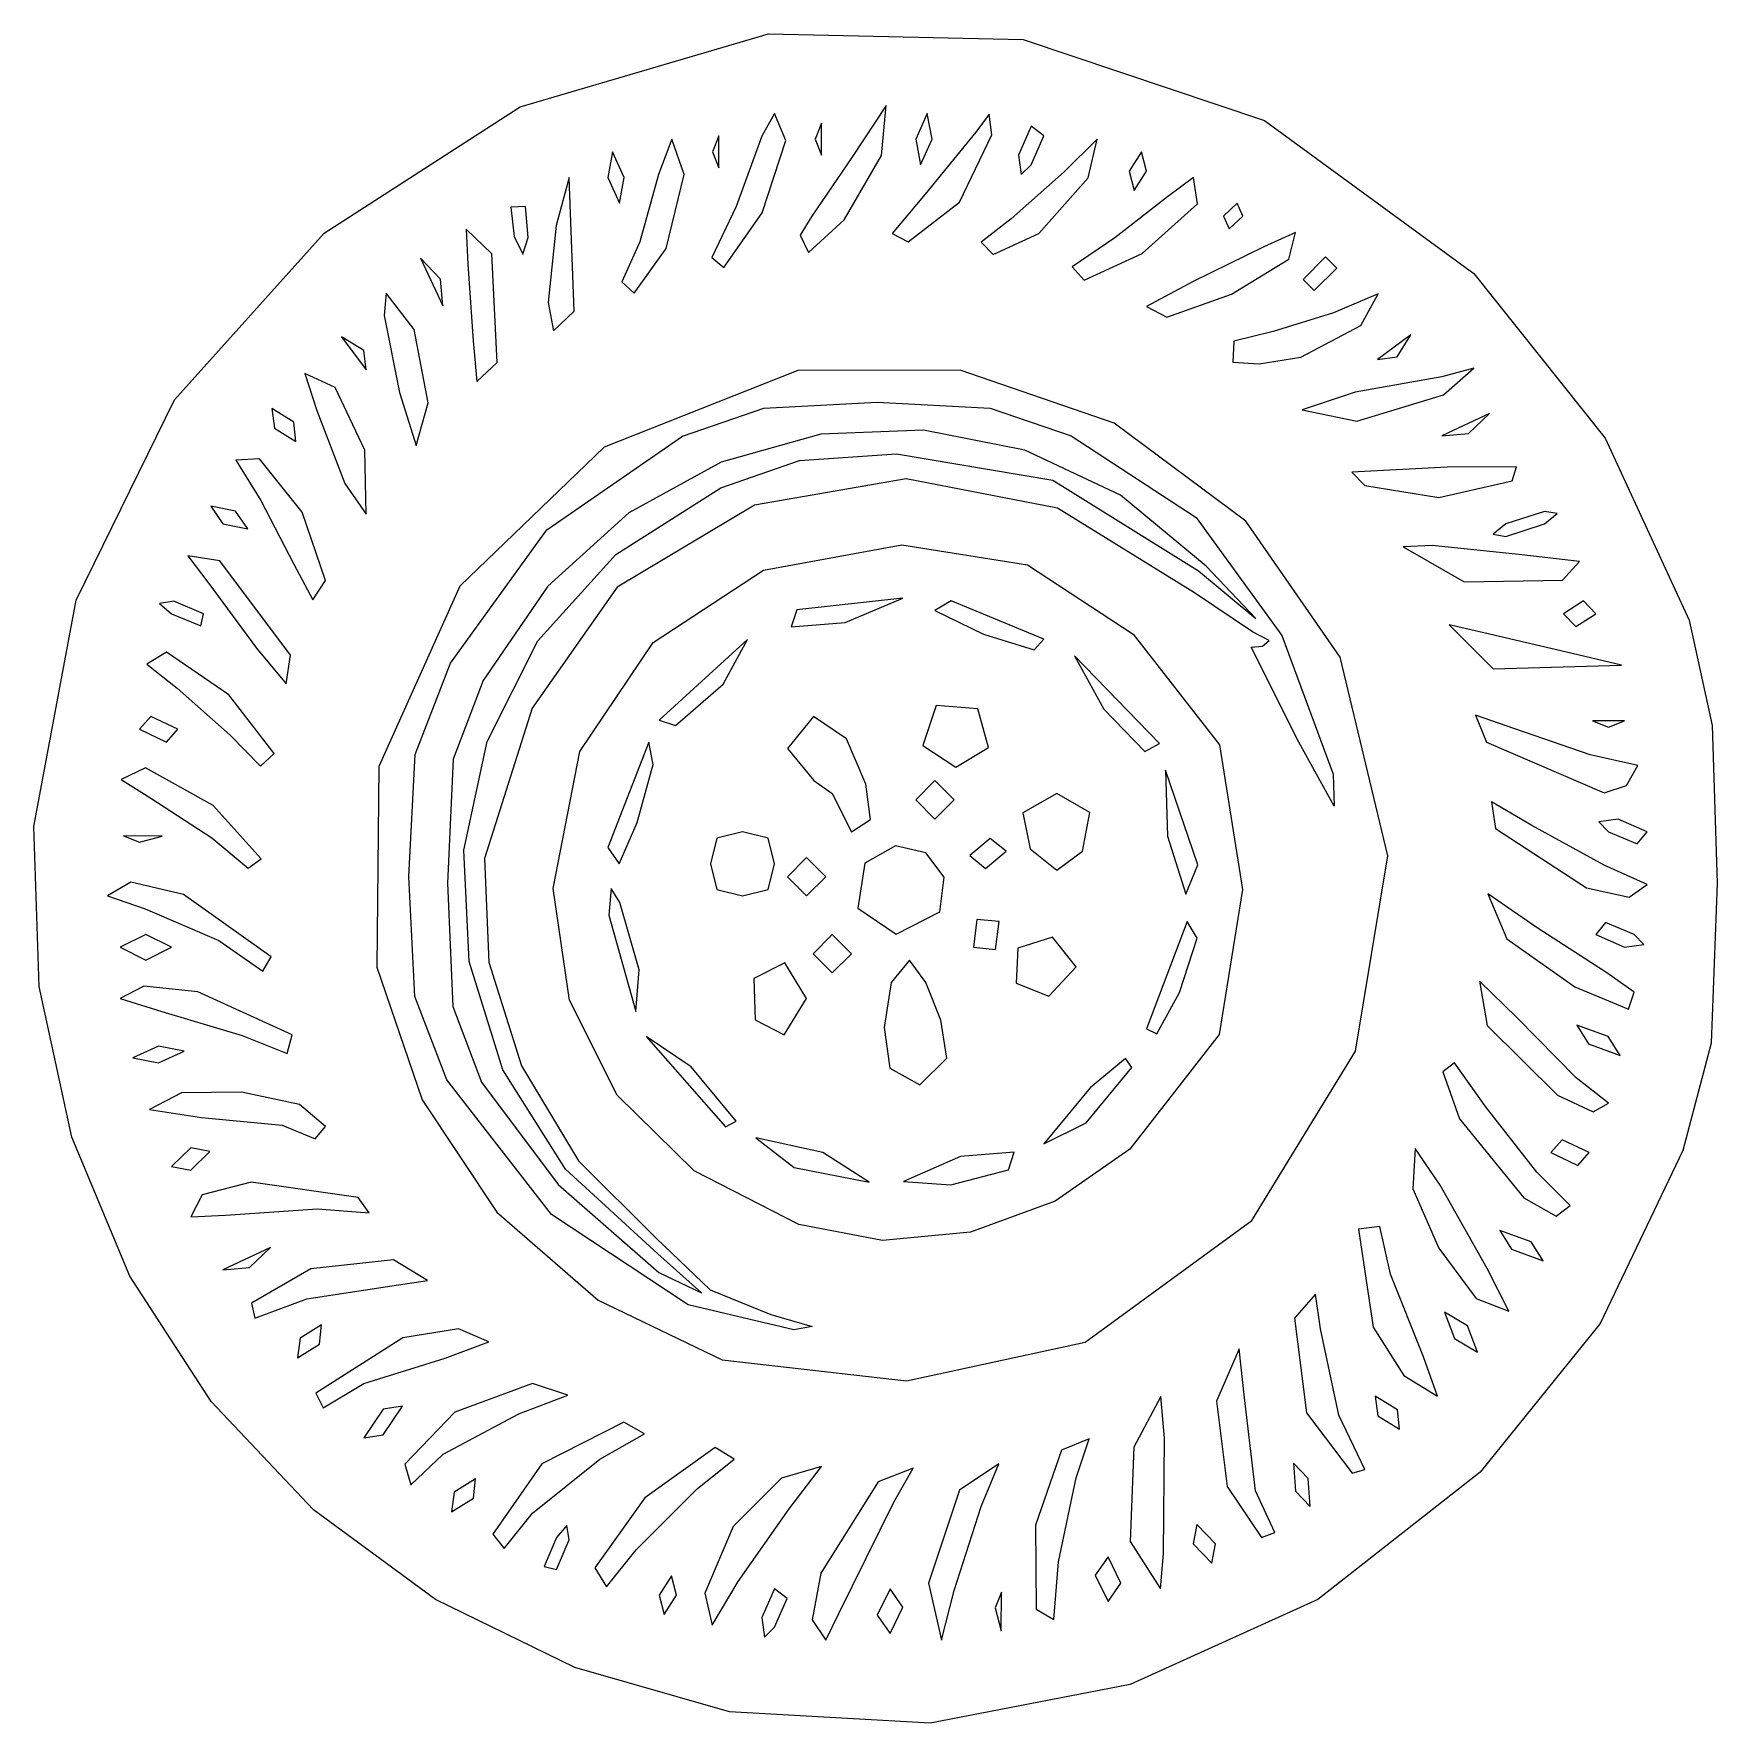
# Model space of a CAD drawing. Extents: x 1.4 to 78.7, y 1.5 to 53.2.
# Drawn here: x 43.06 to 54.16, y 42.02 to 53.17 of the extents above; entities that cross this region are included whole.
import ezdxf

# ---------------------------------------------------------------- set-up
doc = ezdxf.new("R2010")
doc.units = 0

msp = doc.modelspace()

# ---------------------------------------------------------------- linework, layer by layer
at = {"layer": 'Image'}
for p, q in [((46.264187, 52.690181), (47.904643, 53.173274)), ((47.904643, 53.173274), (49.583344, 53.136484)), ((49.583344, 53.136484), (51.175917, 52.601547)), ((44.971426, 51.858525), (46.264187, 52.690181)), ((47.943662, 52.647799), (47.858995, 52.498379)), ((48.018865, 52.468508), (47.943662, 52.647799)), ((48.681076, 52.700605), (48.453802, 52.355885)), ((48.650394, 52.370906), (48.681076, 52.700605)), ((48.951734, 52.647799), (48.874994, 52.478466)), ((48.984193, 52.478466), (48.951734, 52.647799)), ((49.360072, 52.642817), (49.272181, 52.524078)), ((49.378014, 52.506129), (49.360072, 52.642817)), ((48.253735, 52.584299), (48.211031, 52.478466)), ((48.253735, 52.372633), (48.253735, 52.584299)), ((48.253735, 52.584299), (48.253735, 52.584299)), ((49.272181, 52.524078), (48.938494, 52.115399)), ((49.636993, 52.563133), (49.553623, 52.372633)), ((49.720363, 52.499633), (49.636993, 52.563133)), ((51.175917, 52.601547), (52.557989, 51.5902)), ((47.266329, 52.478466), (47.178663, 52.245633)), ((47.346727, 52.244221), (47.266329, 52.478466)), ((47.576402, 52.499633), (47.533699, 52.3938)), ((47.576402, 52.287966), (47.576402, 52.499633)), ((47.576402, 52.499633), (47.576402, 52.499633)), ((47.858995, 52.498379), (47.689662, 52.033019)), ((47.861276, 51.991633), (48.018865, 52.468508)), ((48.211031, 52.478466), (48.253735, 52.372633)), ((48.874994, 52.478466), (48.907453, 52.309133)), ((48.907453, 52.309133), (48.984193, 52.478466)), ((48.984193, 52.478466), (48.984193, 52.478466)), ((49.1638, 52.061629), (49.378014, 52.506129)), ((49.636993, 52.309133), (49.720363, 52.499633)), ((49.720363, 52.499633), (49.720363, 52.499633)), ((50.072238, 52.478466), (49.853919, 52.262944)), ((50.013027, 52.222164), (50.072238, 52.478466)), ((46.875456, 52.3938), (46.842997, 52.224466)), ((46.952195, 52.224466), (46.875456, 52.3938)), ((47.533699, 52.3938), (47.576402, 52.287966)), ((48.453802, 52.355885), (48.190108, 51.970466)), ((48.40293, 51.945229), (48.650394, 52.370906)), ((49.553623, 52.372633), (49.570821, 52.244604)), ((49.570821, 52.244604), (49.636993, 52.309133)), ((50.365718, 52.3938), (50.283708, 52.2668)), ((50.398992, 52.2668), (50.365718, 52.3938)), ((46.588997, 52.224466), (46.503174, 51.906967)), ((46.622271, 51.342392), (46.588997, 52.224466)), ((46.842997, 52.224466), (46.919736, 52.055133)), ((46.919736, 52.055133), (46.952195, 52.224466)), ((46.952195, 52.224466), (46.952195, 52.224466)), ((47.178663, 52.245633), (47.054663, 51.801133)), ((47.228317, 51.756081), (47.346727, 52.244221)), ((49.853919, 52.262944), (49.505517, 51.953021)), ((49.686632, 51.85604), (50.013027, 52.222164)), ((50.283708, 52.2668), (50.316982, 52.1398)), ((50.316982, 52.1398), (50.398992, 52.2668)), ((50.398992, 52.2668), (50.398992, 52.2668)), ((50.707364, 52.224466), (50.53766, 52.097341)), ((50.735083, 52.051192), (50.707364, 52.224466)), ((48.938494, 52.115399), (48.719862, 51.854355)), ((50.53766, 52.097341), (50.189935, 51.82766)), ((46.300149, 52.033538), (46.204292, 52.029118)), ((46.204292, 52.029118), (46.224669, 51.834418)), ((46.30016, 52.033539), (46.300149, 52.033538)), ((46.318813, 51.828928), (46.30016, 52.033539)), ((47.689662, 52.033019), (47.530843, 51.696331)), ((47.609136, 51.6318), (47.861276, 51.991633)), ((47.861276, 51.991633), (47.861276, 51.991633)), ((48.190108, 51.970466), (48.112995, 51.843467)), ((48.825133, 51.801133), (49.1638, 52.061629)), ((49.1638, 52.061629), (49.1638, 52.061629)), ((50.368904, 51.724034), (50.735083, 52.051192)), ((50.996656, 52.055133), (50.906992, 51.970466)), ((50.906992, 51.970466), (50.944327, 51.8858)), ((50.944327, 51.8858), (51.033991, 51.970466)), ((51.033991, 51.970466), (50.996656, 52.055133)), ((51.033991, 51.970466), (51.033991, 51.970466)), ((43.984361, 50.758105), (44.971426, 51.858525)), ((46.078018, 51.722033), (45.909832, 51.883023)), ((45.909832, 51.883023), (45.919377, 51.653848)), ((46.503174, 51.906967), (46.450967, 51.398967)), ((48.166727, 51.729584), (48.40293, 51.945229)), ((48.40293, 51.945229), (48.40293, 51.945229)), ((48.719862, 51.854355), (48.825133, 51.801133)), ((49.505517, 51.953021), (49.306708, 51.798948)), ((49.385973, 51.716467), (49.686632, 51.85604)), ((49.686632, 51.85604), (49.686632, 51.85604)), ((51.381656, 51.862692), (51.171524, 51.768332)), ((51.337856, 51.684783), (51.381656, 51.862692)), ((46.224669, 51.834418), (46.283107, 51.719202)), ((46.283107, 51.719202), (46.318813, 51.828928)), ((47.054663, 51.801133), (46.936676, 51.535801)), ((47.01665, 51.462467), (47.228317, 51.756081)), ((47.228317, 51.756081), (47.228317, 51.756081)), ((48.112995, 51.843467), (48.166727, 51.729584)), ((49.306708, 51.798948), (49.385973, 51.716467)), ((50.189935, 51.82766), (49.907087, 51.635151)), ((51.171524, 51.768332), (50.70534, 51.539094)), ((45.73845, 51.554385), (45.606479, 51.693503)), ((45.606479, 51.693503), (45.75437, 51.377801)), ((45.919377, 51.653848), (45.955778, 51.145849)), ((46.114272, 51.003726), (46.078018, 51.722033)), ((47.530843, 51.696331), (47.609136, 51.6318)), ((49.907087, 51.635151), (49.986833, 51.547134)), ((49.986833, 51.547134), (50.368904, 51.724034)), ((50.368904, 51.724034), (50.368904, 51.724034)), ((50.960046, 51.455511), (51.337856, 51.684783)), ((51.579032, 51.700592), (51.430866, 51.552425)), ((51.504949, 51.478342), (51.653116, 51.626509)), ((51.653116, 51.626509), (51.579032, 51.700592)), ((51.653116, 51.626509), (51.653116, 51.626509)), ((45.75437, 51.377801), (45.738442, 51.554385)), ((45.738442, 51.554385), (45.73845, 51.554385)), ((46.936676, 51.535801), (47.01665, 51.462467)), ((50.70534, 51.539094), (50.398992, 51.373821)), ((51.430866, 51.552425), (51.504949, 51.478342)), ((52.557989, 51.5902), (53.424868, 50.504914)), ((45.381017, 51.462467), (45.366676, 51.314301)), ((45.565847, 51.22229), (45.381017, 51.462467)), ((50.533286, 51.303147), (50.960046, 51.455511)), ((50.960046, 51.455511), (50.960046, 51.455511)), ((51.927616, 51.458016), (51.631642, 51.332775)), ((51.812437, 51.248125), (51.927616, 51.458016)), ((45.366676, 51.314301), (45.468927, 50.806301)), ((46.450967, 51.398967), (46.485161, 51.212281)), ((46.485161, 51.212281), (46.622271, 51.342392)), ((46.622271, 51.342392), (46.622271, 51.342392)), ((50.398992, 51.373821), (50.533286, 51.303147)), ((51.631642, 51.332775), (51.234471, 51.208467)), ((45.657665, 50.738818), (45.565847, 51.22229)), ((51.234471, 51.208467), (50.974042, 51.145658)), ((51.417195, 51.039134), (51.812437, 51.248125)), ((52.142335, 51.186677), (51.92299, 51.023771)), ((52.052035, 51.040834), (52.142335, 51.186679)), ((52.142335, 51.186679), (52.142335, 51.186677)), ((45.232633, 51.083514), (45.08679, 51.173813)), ((45.08679, 51.173813), (45.249696, 50.954468)), ((45.249696, 50.954468), (45.232631, 51.083514)), ((45.232631, 51.083514), (45.232633, 51.083514)), ((45.955778, 51.145849), (45.980115, 50.877838)), ((50.974042, 51.145658), (50.96837, 51.005977)), ((45.980115, 50.877838), (46.114272, 51.003726)), ((46.114272, 51.003726), (46.114272, 51.003726)), ((50.96837, 51.005977), (51.142328, 50.994169)), ((51.142328, 50.994169), (51.417195, 51.039135)), ((51.417195, 51.039135), (51.417195, 51.039134)), ((51.92299, 51.023771), (52.052035, 51.040834)), ((52.557989, 50.967333), (52.346323, 50.908274)), ((52.35811, 50.791567), (52.557989, 50.967333)), ((45.044481, 50.838175), (44.844522, 50.931546)), ((44.844522, 50.931546), (44.922923, 50.686648)), ((48.09771, 50.951695), (46.819974, 50.445092)), ((49.167576, 50.952918), (48.09771, 50.951695)), ((50.184469, 50.604254), (49.167576, 50.952918)), ((52.346323, 50.908274), (51.774824, 50.80865)), ((43.335092, 49.436432), (43.984361, 50.758105)), ((45.239888, 50.425836), (45.044481, 50.838175)), ((45.468927, 50.806301), (45.579662, 50.455372)), ((45.579662, 50.455372), (45.657667, 50.738818)), ((45.657667, 50.738818), (45.657665, 50.738818)), ((47.873795, 50.703062), (48.620994, 50.742801)), ((48.620994, 50.742801), (49.36708, 50.703241)), ((51.774824, 50.80865), (51.425207, 50.692255)), ((51.786598, 50.615802), (52.358097, 50.791567)), ((52.358097, 50.791567), (52.35811, 50.791567)), ((44.772148, 50.610169), (44.626302, 50.700468)), ((44.626302, 50.700468), (44.643367, 50.571422)), ((44.922923, 50.686648), (45.107586, 50.205267)), ((47.336166, 50.517553), (47.873795, 50.703062)), ((49.36708, 50.703241), (49.901153, 50.51969)), ((51.425207, 50.692255), (51.786598, 50.615802)), ((52.662026, 50.666987), (52.346323, 50.519098)), ((52.522908, 50.535015), (52.662026, 50.666987)), ((52.662026, 50.666987), (52.662026, 50.666987)), ((44.643367, 50.571422), (44.785476, 50.483035)), ((44.772151, 50.610169), (44.772148, 50.610169)), ((44.785476, 50.483035), (44.772151, 50.610169)), ((46.441053, 49.898653), (47.336166, 50.517553)), ((48.249342, 50.530107), (47.591332, 50.346288)), ((48.926991, 50.557954), (48.249342, 50.530107)), ((49.595755, 50.425307), (48.926991, 50.557954)), ((49.901153, 50.51969), (50.725832, 49.981413)), ((51.05273, 49.956277), (50.184469, 50.604254)), ((52.346323, 50.519098), (52.522908, 50.535015)), ((45.249061, 50.003998), (45.23988, 50.425836)), ((45.23988, 50.425836), (45.239888, 50.425836)), ((46.819974, 50.445092), (45.865976, 49.527742)), ((48.108648, 50.356185), (48.747994, 50.401359)), ((48.747994, 50.401359), (49.778977, 50.228077)), ((50.227109, 50.127645), (49.595755, 50.425307)), ((53.424868, 50.504914), (53.978872, 49.303469)), ((44.545964, 50.367708), (44.388217, 50.360176)), ((44.388217, 50.360176), (44.55279, 50.092821)), ((44.826808, 50.016154), (44.545964, 50.367708)), ((47.591332, 50.346288), (46.981487, 50.011016)), ((47.588359, 50.175674), (48.108648, 50.356185)), ((52.3821, 50.313032), (51.753657, 50.281021)), ((52.839917, 50.314262), (52.3821, 50.313032)), ((52.810418, 50.223183), (52.839917, 50.314262)), ((45.107586, 50.205267), (45.249061, 50.003998)), ((46.897111, 49.736547), (47.588359, 50.175674)), ((48.812131, 50.236661), (47.811018, 50.062635)), ((49.811787, 50.043492), (48.812131, 50.236661)), ((49.778977, 50.228077), (50.740233, 49.629744)), ((51.753657, 50.281021), (51.838324, 50.192469)), ((51.838324, 50.192469), (52.326558, 50.112601)), ((52.326558, 50.112601), (52.810418, 50.223183)), ((52.810418, 50.223183), (52.810418, 50.223183)), ((44.55279, 50.092821), (44.771185, 49.673028)), ((47.811018, 50.062635), (46.904372, 49.520499)), ((50.792528, 49.66045), (50.227109, 50.127645)), ((44.387666, 50.023136), (44.223236, 50.056262)), ((44.223236, 50.056262), (44.303, 49.938469)), ((44.46743, 49.905343), (44.387666, 50.023136)), ((44.387666, 50.023136), (44.387666, 50.023136)), ((44.980332, 49.565841), (44.826808, 50.016154)), ((46.981487, 50.011016), (46.448331, 49.528811)), ((50.714063, 49.484047), (49.811787, 50.043492)), ((50.725832, 49.981413), (51.290851, 49.202257)), ((51.676698, 49.05956), (51.05273, 49.956277)), ((53.023656, 50.020543), (52.769656, 49.938469)), ((53.108323, 50.006864), (53.023656, 50.020543)), ((53.023656, 49.938469), (53.108323, 50.006864)), ((44.303, 49.938469), (44.46743, 49.905343)), ((45.805826, 49.019295), (46.441053, 49.898653)), ((52.769656, 49.938469), (52.684989, 49.870074)), ((52.684989, 49.870074), (52.769656, 49.856395)), ((52.769656, 49.856395), (53.023656, 49.938469)), ((53.023656, 49.938469), (53.023656, 49.938469)), ((44.283759, 49.694767), (44.071791, 49.727713)), ((44.071791, 49.727713), (44.211219, 49.544457)), ((46.382307, 49.166511), (46.897111, 49.736547)), ((47.871565, 49.632349), (48.78448, 49.800572)), ((48.78448, 49.800572), (49.613651, 49.668193)), ((52.282823, 49.796009), (52.092323, 49.78778)), ((52.092323, 49.78778), (52.495357, 49.557195)), ((52.875489, 49.735372), (52.282823, 49.796009)), ((53.255607, 49.69106), (52.875489, 49.735372)), ((44.750132, 49.073348), (44.283759, 49.694767)), ((44.771185, 49.673028), (44.896952, 49.437331)), ((47.141871, 49.156844), (47.871565, 49.632349)), ((49.613651, 49.668193), (50.311106, 49.211638)), ((50.740233, 49.629744), (51.118658, 49.315282)), ((51.118658, 49.315282), (50.792528, 49.66045)), ((53.143731, 49.566529), (53.255607, 49.69106)), ((44.211219, 49.544457), (44.526173, 49.119658)), ((44.896952, 49.437331), (44.980338, 49.565841)), ((44.980338, 49.565841), (44.980332, 49.565841)), ((45.865976, 49.527742), (45.333239, 48.337868)), ((46.448331, 49.528811), (46.02039, 48.904195)), ((46.904372, 49.520499), (46.343428, 48.721589)), ((52.495357, 49.557195), (53.143731, 49.566529)), ((53.143731, 49.566529), (53.143731, 49.566529)), ((43.055719, 47.94102), (43.335092, 49.436432)), ((43.980502, 49.429173), (43.885108, 49.413596)), ((43.885108, 49.413596), (43.964336, 49.345803)), ((44.176, 49.345803), (43.980502, 49.429173)), ((48.790328, 49.44857), (48.091828, 49.372019)), ((48.409328, 49.287147), (48.790328, 49.44857)), ((48.790328, 49.44857), (48.790328, 49.44857)), ((49.10937, 49.430469), (49.000947, 49.368276)), ((49.72166, 49.178565), (49.10937, 49.430469)), ((51.097589, 49.225958), (50.714063, 49.484047)), ((53.282653, 49.43047), (53.150655, 49.345803)), ((53.362322, 49.345803), (53.282653, 49.43047)), ((43.964336, 49.345803), (44.157182, 49.265438)), ((44.157182, 49.265438), (44.176003, 49.345803)), ((44.176003, 49.345803), (44.176, 49.345803)), ((48.091828, 49.372019), (48.054064, 49.259655)), ((48.054064, 49.259655), (48.409328, 49.287147)), ((49.000947, 49.368276), (49.3236, 49.210689)), ((53.150655, 49.345803), (53.230324, 49.261137)), ((53.230324, 49.261137), (53.362322, 49.345803)), ((53.362322, 49.345803), (53.362322, 49.345803)), ((53.978872, 49.303469), (54.130847, 48.607297)), ((47.764444, 49.17647), (47.181663, 48.642671)), ((47.604996, 48.880137), (47.764444, 49.17647)), ((49.3236, 49.210689), (49.657578, 49.107259)), ((49.657578, 49.107259), (49.72166, 49.178565)), ((49.72166, 49.178565), (49.72166, 49.178565)), ((50.311106, 49.211638), (50.879327, 48.480001)), ((51.207928, 49.169021), (51.097589, 49.225958)), ((51.290851, 49.202257), (51.630131, 48.28747)), ((52.62472, 49.219711), (52.395147, 49.271638)), ((52.395147, 49.271638), (52.684989, 48.982856)), ((53.169494, 49.091803), (52.62472, 49.219711)), ((43.930467, 49.091803), (43.802179, 49.013697)), ((44.343276, 48.811175), (43.930467, 49.091803)), ((44.526173, 49.119658), (44.72165, 48.883969)), ((44.72165, 48.883969), (44.750132, 49.073348)), ((44.750132, 49.073348), (44.750132, 49.073348)), ((46.047061, 48.503486), (46.382307, 49.166511)), ((46.658222, 48.435977), (47.141871, 49.156844)), ((50.483659, 48.490183), (49.922566, 49.066931)), ((49.922566, 49.066931), (50.115555, 48.716647)), ((51.089829, 49.124755), (51.163089, 49.13284)), ((51.404334, 48.499137), (51.089829, 49.124755)), ((51.163089, 49.13284), (51.207928, 49.169021)), ((51.990008, 47.749203), (51.676698, 49.05956)), ((53.531655, 49.007137), (53.169494, 49.091803)), ((43.802179, 49.013697), (44.00219, 48.85525)), ((45.57264, 48.416199), (45.805826, 49.019295)), ((52.684989, 48.982856), (53.531655, 49.007137)), ((53.531655, 49.007137), (53.531655, 49.007137)), ((44.00219, 48.85525), (44.350593, 48.545326)), ((46.02039, 48.904195), (45.822096, 48.386679)), ((47.290775, 48.607312), (47.604996, 48.880137)), ((47.604996, 48.880137), (47.604996, 48.880137)), ((44.641666, 48.422938), (44.343276, 48.811175)), ((49.010821, 48.739619), (48.921778, 48.475737)), ((49.284886, 48.718197), (49.010821, 48.739619)), ((43.827341, 48.668471), (43.752667, 48.583804)), ((44.006667, 48.583804), (43.827341, 48.668471)), ((46.343428, 48.721589), (46.02987, 47.72981)), ((47.181663, 48.642671), (47.290775, 48.607312)), ((48.200318, 48.668464), (48.028329, 48.456797)), ((48.418165, 48.520297), (48.200318, 48.668464)), ((49.354895, 48.463369), (49.284886, 48.718197)), ((50.115555, 48.716647), (50.388212, 48.435832)), ((52.829325, 48.585294), (52.568917, 48.677192)), ((52.568917, 48.677192), (52.642786, 48.49903)), ((53.552822, 48.639877), (53.341155, 48.639877)), ((53.341155, 48.639877), (53.446988, 48.597173)), ((53.446988, 48.597173), (53.552822, 48.639877)), ((53.552822, 48.639877), (53.552822, 48.639877)), ((43.752667, 48.583804), (43.931994, 48.499138)), ((43.931994, 48.499138), (44.006667, 48.583804)), ((44.006667, 48.583804), (44.006667, 48.583804)), ((44.350593, 48.545326), (44.551045, 48.339599)), ((45.894487, 47.785391), (46.047061, 48.503486)), ((48.545377, 48.22052), (48.418165, 48.520297)), ((53.32641, 48.414471), (52.829325, 48.585294)), ((54.130847, 48.607297), (54.164059, 47.567805)), ((44.551045, 48.339599), (44.641666, 48.422938)), ((44.641666, 48.422938), (44.641666, 48.422938)), ((45.530665, 47.611918), (45.57264, 48.416199)), ((46.483442, 47.531669), (46.658222, 48.435977)), ((47.114337, 48.499137), (46.842997, 47.804174)), ((47.14246, 48.350971), (47.114337, 48.499137)), ((48.028329, 48.456797), (48.20266, 48.245131)), ((48.921778, 48.475737), (49.138907, 48.333972)), ((49.138907, 48.333972), (49.354895, 48.463368)), ((49.354895, 48.463368), (49.354895, 48.463369)), ((50.388212, 48.435832), (50.483659, 48.490183)), ((50.483659, 48.490183), (50.483659, 48.490183)), ((50.879327, 48.480001), (51.03106, 47.525471)), ((51.636179, 48.075054), (51.404334, 48.499137)), ((52.642786, 48.49903), (53.418898, 48.164188)), ((53.640813, 48.343454), (53.32641, 48.414471)), ((43.792056, 48.329804), (43.631195, 48.251896)), ((44.238865, 48.079672), (43.792056, 48.329804)), ((45.333239, 48.337868), (45.319284, 47.013696)), ((45.822096, 48.386679), (45.784665, 47.567805)), ((47.037799, 47.968209), (47.14246, 48.350971)), ((50.737658, 47.689293), (50.523346, 48.313048)), ((50.523346, 48.313048), (50.537237, 47.877973)), ((51.630131, 48.28747), (51.636179, 48.075054)), ((53.566577, 48.211676), (53.640813, 48.343454)), ((43.631195, 48.251896), (43.827663, 48.12813)), ((48.20266, 48.245131), (48.324661, 48.160464)), ((48.576534, 47.987687), (48.545377, 48.22052)), ((49.001994, 48.245138), (48.874994, 48.118138)), ((49.128994, 48.118138), (49.001994, 48.245138)), ((53.418898, 48.164188), (53.566577, 48.211676)), ((53.566577, 48.211676), (53.566577, 48.211676)), ((43.827663, 48.12813), (44.229829, 47.866415)), ((44.557, 47.728368), (44.238865, 48.079672)), ((48.324661, 48.160464), (48.451661, 47.906465)), ((48.874994, 48.118138), (49.001994, 47.991138)), ((49.001994, 47.991138), (49.128994, 48.118138)), ((49.128994, 48.118138), (49.128994, 48.118138)), ((49.806326, 48.160464), (49.582531, 48.032386)), ((50.02408, 48.032992), (49.806326, 48.160464)), ((52.940222, 47.947492), (52.673692, 48.104642)), ((52.673692, 48.104642), (52.702044, 47.927547)), ((46.919333, 47.695152), (47.037799, 47.968209)), ((47.037799, 47.968209), (47.037799, 47.968209)), ((48.451661, 47.906465), (48.576534, 47.987687)), ((48.576534, 47.987687), (48.576534, 47.987687)), ((49.582531, 48.032386), (49.629935, 47.794882)), ((49.974765, 47.778387), (50.02408, 48.032992)), ((53.418196, 47.686679), (52.940222, 47.947492)), ((53.510488, 47.989842), (53.38246, 47.972648)), ((53.38246, 47.972648), (53.446988, 47.906472)), ((53.700988, 47.906472), (53.510488, 47.989842)), ((43.092021, 46.886456), (43.055719, 47.94102)), ((43.902445, 47.877341), (43.648445, 47.880479)), ((43.648445, 47.880479), (43.752667, 47.838312)), ((43.752667, 47.838312), (43.902445, 47.877342)), ((43.902445, 47.877342), (43.902445, 47.877341)), ((44.229829, 47.866415), (44.47119, 47.666228)), ((47.562662, 47.864138), (47.520329, 47.694805)), ((47.731996, 47.906471), (47.562662, 47.864138)), ((47.901329, 47.864138), (47.731996, 47.906471)), ((47.943662, 47.694805), (47.901329, 47.864138)), ((49.36612, 47.86141), (49.232131, 47.750219)), ((49.472132, 47.779471), (49.36612, 47.86141)), ((50.537237, 47.877973), (50.658609, 47.494869)), ((52.702044, 47.927547), (53.301569, 47.537539)), ((53.446988, 47.906472), (53.635543, 47.826911)), ((53.635543, 47.826911), (53.700988, 47.906472)), ((53.700988, 47.906472), (53.700988, 47.906472)), ((44.47119, 47.666228), (44.557, 47.728368)), ((44.557, 47.728368), (44.557, 47.728368)), ((45.927699, 47.050145), (45.894487, 47.785391)), ((46.02987, 47.72981), (46.057769, 47.046843)), ((46.842997, 47.804174), (46.919333, 47.695152)), ((48.155328, 47.737138), (48.028329, 47.610138)), ((48.282328, 47.610138), (48.155328, 47.737138)), ((48.741338, 47.815092), (48.539699, 47.698868)), ((48.941057, 47.768249), (48.741338, 47.815092)), ((49.063714, 47.606871), (48.941057, 47.768249)), ((49.232131, 47.750219), (49.335382, 47.665552)), ((49.335382, 47.665552), (49.472132, 47.779471)), ((49.472132, 47.779471), (49.472132, 47.779471)), ((49.629935, 47.794882), (49.806326, 47.652465)), ((49.806326, 47.652465), (49.974765, 47.778387)), ((49.974765, 47.778387), (49.974765, 47.778387)), ((51.777082, 46.45987), (51.990008, 47.749203)), ((45.570402, 46.819743), (45.530665, 47.611918)), ((47.520329, 47.694805), (47.562662, 47.525472)), ((47.901329, 47.525472), (47.943662, 47.694805)), ((47.943662, 47.694805), (47.943662, 47.694805)), ((48.028329, 47.610138), (48.155328, 47.483139)), ((48.155328, 47.483139), (48.282328, 47.610138)), ((48.282328, 47.610138), (48.282328, 47.610138)), ((48.539699, 47.698868), (48.492706, 47.402535)), ((50.658609, 47.494869), (50.737672, 47.689293)), ((50.737672, 47.689293), (50.737658, 47.689293)), ((53.700988, 47.558383), (53.418196, 47.686679)), ((43.695871, 47.573932), (43.541001, 47.483139)), ((44.04399, 47.493791), (43.695871, 47.573932)), ((45.784665, 47.567805), (45.821282, 46.754358)), ((46.591001, 46.794488), (46.483442, 47.531669)), ((46.865537, 47.532169), (46.849519, 47.356138)), ((46.922046, 47.440805), (46.865537, 47.532169)), ((47.562662, 47.525472), (47.731996, 47.483139)), ((47.731996, 47.483139), (47.901329, 47.525472)), ((49.03417, 47.379492), (49.063714, 47.606871)), ((51.03106, 47.525471), (50.877901, 46.56879)), ((52.975422, 47.271914), (52.651456, 47.497378)), ((52.651456, 47.497378), (52.775817, 47.201293)), ((53.301569, 47.537539), (53.582423, 47.475861)), ((53.582423, 47.475861), (53.700988, 47.558384)), ((53.700988, 47.558384), (53.700988, 47.558383)), ((54.164059, 47.567805), (54.124767, 46.51117)), ((43.541001, 47.483139), (43.79028, 47.398472)), ((43.79028, 47.398472), (44.277113, 47.189481)), ((44.621029, 47.080973), (44.04399, 47.493791)), ((47.050406, 46.996305), (46.922046, 47.440805)), ((48.492706, 47.402535), (48.747177, 47.230339)), ((46.849519, 47.356138), (47.028932, 46.721139)), ((48.747177, 47.230339), (49.03417, 47.379492)), ((49.03417, 47.379492), (49.03417, 47.379492)), ((49.279213, 47.328561), (49.255983, 47.144474)), ((49.425327, 47.313805), (49.279213, 47.328561)), ((49.402096, 47.129718), (49.425327, 47.313805)), ((49.425327, 47.313805), (49.425327, 47.313805)), ((50.666393, 47.313805), (50.398992, 46.605483)), ((50.7316, 47.204857), (50.666393, 47.313805)), ((53.427766, 47.3087), (53.362322, 47.229139)), ((53.616321, 47.229139), (53.427766, 47.3087)), ((43.795001, 47.229139), (43.625667, 47.144473)), ((43.964334, 47.144473), (43.795001, 47.229139)), ((44.277113, 47.189481), (44.567071, 46.987642)), ((48.324661, 47.229139), (48.197662, 47.102139)), ((48.451661, 47.102139), (48.324661, 47.229139)), ((49.778714, 47.211106), (49.549138, 47.139314)), ((49.933326, 47.016313), (49.778714, 47.211106)), ((50.614979, 46.845419), (50.7316, 47.204857)), ((52.775817, 47.201293), (53.225374, 46.88317)), ((53.435818, 46.975139), (52.975422, 47.271914)), ((53.362322, 47.229139), (53.552822, 47.145769)), ((53.552822, 47.145769), (53.68085, 47.162963)), ((53.68085, 47.162963), (53.616321, 47.229139)), ((53.616321, 47.229139), (53.616321, 47.229139)), ((43.625667, 47.144473), (43.795001, 47.059806)), ((43.795001, 47.059806), (43.964334, 47.144473)), ((43.964334, 47.144473), (43.964334, 47.144473)), ((44.567071, 46.987642), (44.621029, 47.080973)), ((44.621029, 47.080973), (44.621029, 47.080973)), ((48.197662, 47.102139), (48.324661, 46.975139)), ((48.324661, 46.975139), (48.451661, 47.102139)), ((48.451661, 47.102139), (48.451661, 47.102139)), ((48.833547, 47.059805), (48.713352, 46.911639)), ((48.941621, 46.911639), (48.833547, 47.059805)), ((49.255983, 47.144474), (49.402096, 47.129718)), ((49.549138, 47.139314), (49.538592, 46.906878)), ((45.319284, 47.013696), (45.617834, 46.137305)), ((46.149813, 46.335667), (45.927699, 47.050145)), ((46.057769, 47.046843), (46.27375, 46.362153)), ((47.028932, 46.721139), (47.050417, 46.996305)), ((47.050417, 46.996305), (47.050406, 46.996305)), ((48.011619, 47.041853), (47.807349, 46.939063)), ((48.155328, 46.805806), (48.011619, 47.041853)), ((49.753603, 46.822496), (49.933326, 47.016313)), ((49.933326, 47.016313), (49.933326, 47.016313)), ((53.616321, 46.84814), (53.435818, 46.975139)), ((43.307696, 45.891808), (43.092021, 46.886456)), ((43.782462, 46.887489), (43.625667, 46.805806)), ((44.138289, 46.850604), (43.782462, 46.887489)), ((44.759712, 46.566297), (44.138289, 46.850604)), ((47.807349, 46.939063), (47.815392, 46.666089)), ((48.713352, 46.911639), (48.666868, 46.614228)), ((49.041245, 46.662598), (48.941621, 46.911639)), ((49.538592, 46.906878), (49.753603, 46.822496)), ((50.46558, 46.573252), (50.614979, 46.845419)), ((50.614979, 46.845419), (50.614979, 46.845419)), ((52.843594, 46.677978), (52.596511, 46.92194)), ((52.596511, 46.92194), (52.647077, 46.627925)), ((53.225374, 46.88317), (53.579303, 46.735939)), ((53.579303, 46.735939), (53.616321, 46.84814)), ((53.616321, 46.84814), (53.616321, 46.84814)), ((43.625667, 46.805806), (43.900834, 46.720694)), ((43.900834, 46.720694), (44.43, 46.562744)), ((45.780836, 46.26929), (45.570402, 46.819743)), ((45.821282, 46.754358), (46.01037, 46.255473)), ((46.904807, 46.16817), (46.591001, 46.794488)), ((48.006905, 46.567874), (48.155328, 46.805806)), ((48.155328, 46.805806), (48.155328, 46.805806)), ((47.815392, 46.666089), (48.006905, 46.567874)), ((48.666868, 46.614228), (48.704411, 46.346087)), ((49.080612, 46.413637), (49.041245, 46.662598)), ((50.398992, 46.605483), (50.46558, 46.573252)), ((52.647077, 46.627925), (53.110132, 46.167833)), ((53.232883, 46.283514), (52.843594, 46.677978)), ((53.444536, 46.555115), (53.236943, 46.629644)), ((53.236943, 46.629644), (53.313808, 46.507657)), ((44.43, 46.562744), (44.728396, 46.444506)), ((44.728396, 46.444506), (44.759712, 46.566297)), ((44.759712, 46.566297), (44.759712, 46.566297)), ((47.393734, 46.356594), (47.097401, 46.556439)), ((47.097401, 46.556439), (47.620836, 45.95914)), ((50.877901, 46.56879), (50.287169, 45.812836)), ((53.313808, 46.507657), (53.523022, 46.430287)), ((53.523022, 46.430287), (53.444536, 46.555115)), ((53.444536, 46.555115), (53.444536, 46.555115)), ((54.124767, 46.51117), (53.937218, 45.80381)), ((43.879667, 46.491673), (43.710334, 46.414933)), ((43.710334, 46.414933), (43.879667, 46.382474)), ((44.049, 46.459214), (43.879667, 46.491673)), ((43.879667, 46.382474), (44.049, 46.459214)), ((44.049, 46.459214), (44.049, 46.459214)), ((48.90282, 46.236526), (49.080612, 46.413637)), ((49.080612, 46.413637), (49.080612, 46.413637)), ((50.258484, 46.411534), (50.026412, 46.217698)), ((50.301578, 46.35073), (50.258484, 46.411534)), ((51.09332, 45.340385), (51.777082, 46.45987)), ((52.429855, 46.382474), (52.353385, 46.322521)), ((52.634449, 46.092726), (52.429855, 46.382474)), ((46.563941, 45.679876), (46.149813, 46.335667)), ((46.27375, 46.362153), (46.651053, 45.734913)), ((47.689662, 45.996762), (47.393734, 46.356594)), ((48.704411, 46.346087), (48.90282, 46.236526)), ((50.000068, 45.984951), (50.301578, 46.35073)), ((50.301578, 46.35073), (50.301578, 46.35073)), ((52.353385, 46.322521), (52.463062, 46.01297)), ((53.446988, 46.114884), (53.232883, 46.283514)), ((44.031356, 46.183587), (43.819019, 46.074955)), ((44.427126, 46.187974), (44.031356, 46.183587)), ((44.809171, 46.107422), (44.427126, 46.187974)), ((46.471815, 45.381277), (45.780836, 46.26929)), ((46.01037, 46.255473), (46.516508, 45.579683)), ((47.412827, 45.669192), (46.904807, 46.16817)), ((50.026412, 46.217698), (49.72166, 45.847014)), ((53.110132, 46.167833), (53.345664, 46.057545)), ((43.819019, 46.074955), (44.162152, 46.021325)), ((44.980332, 45.961237), (44.809171, 46.107422)), ((45.617834, 46.137305), (46.111963, 45.396133)), ((52.97425, 45.659656), (52.634449, 46.092726)), ((53.345664, 46.057545), (53.446988, 46.114884)), ((53.446988, 46.114884), (53.446988, 46.114884)), ((44.162152, 46.021325), (44.695046, 45.971586)), ((44.695046, 45.971586), (44.913136, 45.881481)), ((44.913136, 45.881481), (44.980332, 45.961236)), ((44.980332, 45.961236), (44.980332, 45.961237)), ((47.620836, 45.95914), (47.689662, 45.996762)), ((47.689662, 45.996762), (47.689662, 45.996762)), ((49.72166, 45.847014), (50.000068, 45.984951)), ((52.463062, 46.01297), (52.887018, 45.491003)), ((43.689863, 44.973462), (43.307696, 45.891808)), ((48.26277, 45.79132), (47.81953, 45.88656)), ((47.81953, 45.88656), (48.07353, 45.691054)), ((53.140662, 45.874475), (53.065989, 45.789808)), ((53.319989, 45.789808), (53.140662, 45.874475)), ((44.091333, 45.820426), (43.964334, 45.698741)), ((44.218333, 45.796209), (44.091333, 45.820426)), ((44.091333, 45.674523), (44.218333, 45.796209)), ((44.218333, 45.796209), (44.218333, 45.796209)), ((46.651053, 45.734913), (47.162917, 45.224298)), ((48.567139, 45.59484), (48.26277, 45.79132)), ((49.171327, 45.763796), (48.795705, 45.598514)), ((49.52541, 45.791938), (49.171327, 45.763796)), ((49.488181, 45.67549), (49.52541, 45.791938)), ((50.287169, 45.812836), (49.794863, 45.469754)), ((52.171026, 45.817711), (52.156465, 45.550562)), ((52.336367, 45.575072), (52.171026, 45.817711)), ((53.065989, 45.789808), (53.245315, 45.705142)), ((53.245315, 45.705142), (53.319989, 45.789808)), ((53.319989, 45.789808), (53.319989, 45.789808)), ((53.937218, 45.80381), (53.392333, 44.662481)), ((43.964334, 45.698741), (44.091333, 45.674523)), ((47.173199, 45.120691), (46.563941, 45.679876)), ((48.103028, 45.31403), (47.412827, 45.669192)), ((48.07353, 45.691054), (48.567139, 45.59484)), ((49.107182, 45.576404), (49.488181, 45.67549)), ((49.488181, 45.67549), (49.488181, 45.67549)), ((53.192989, 45.441404), (52.97425, 45.659656)), ((44.166515, 45.511819), (44.091376, 45.366404)), ((44.489192, 45.594304), (44.166515, 45.511819)), ((45.196984, 45.492753), (44.489192, 45.594304)), ((45.26825, 45.393115), (45.196984, 45.492753)), ((46.516508, 45.579683), (47.179335, 44.997988)), ((48.567139, 45.59484), (48.567139, 45.59484)), ((48.795705, 45.598514), (49.107182, 45.576404)), ((52.156465, 45.550562), (52.326235, 45.158316)), ((52.646424, 45.023875), (52.336367, 45.575072)), ((52.887018, 45.491003), (53.10106, 45.370896)), ((44.32001, 45.375577), (44.928704, 45.417418)), ((44.928704, 45.417419), (45.26825, 45.393115)), ((44.928704, 45.417418), (44.928704, 45.417419)), ((46.111963, 45.396133), (46.779254, 44.815692)), ((47.372753, 44.783917), (46.471815, 45.381277)), ((49.794863, 45.469754), (49.235862, 45.265208)), ((53.10106, 45.370896), (53.192989, 45.441404)), ((53.192989, 45.441404), (53.192989, 45.441404)), ((44.091376, 45.366404), (44.32001, 45.375577)), ((48.656479, 45.209774), (48.103028, 45.31403)), ((48.103028, 45.31403), (48.103028, 45.31403)), ((49.994122, 44.539572), (51.09332, 45.340385)), ((51.938416, 45.302046), (51.797734, 45.284629)), ((51.797734, 45.284629), (51.894371, 44.637218)), ((52.007657, 44.986974), (51.938416, 45.302046)), ((52.936536, 45.200448), (52.728944, 45.274976)), ((52.728944, 45.274976), (52.805809, 45.15299)), ((44.618703, 45.16366), (44.303, 45.015771)), ((44.479585, 45.031688), (44.618703, 45.163659)), ((44.618703, 45.163659), (44.618703, 45.16366)), ((47.162917, 45.224298), (47.518464, 44.88378)), ((49.235862, 45.265208), (48.656479, 45.209774)), ((52.326235, 45.158316), (52.573033, 44.827283)), ((53.015022, 45.075619), (52.936536, 45.200448)), ((52.936536, 45.200448), (52.936536, 45.200448)), ((45.430253, 45.081659), (44.883586, 45.023008)), ((45.652595, 44.944654), (45.430253, 45.081659)), ((47.461327, 44.864023), (47.173196, 45.120691)), ((47.173196, 45.120691), (47.173199, 45.120691)), ((52.805809, 45.15299), (53.015022, 45.075619)), ((44.225643, 44.1478), (43.689863, 44.973462)), ((44.303, 45.015771), (44.479585, 45.031688)), ((44.883586, 45.023008), (44.492632, 44.794975)), ((45.418955, 44.91045), (45.652595, 44.944654)), ((47.179335, 44.997988), (47.461327, 44.864023)), ((52.226851, 44.441638), (52.007657, 44.986974)), ((52.789555, 44.743773), (52.646424, 45.023875)), ((52.646424, 45.023875), (52.646424, 45.023875)), ((44.513537, 44.697894), (44.858286, 44.823667)), ((44.858283, 44.823667), (45.418955, 44.91045)), ((44.858286, 44.823667), (44.858283, 44.823667)), ((47.518464, 44.88378), (47.918209, 44.721331)), ((51.512765, 44.855145), (51.374944, 44.696342)), ((51.546827, 44.625642), (51.512765, 44.855145)), ((52.573033, 44.827283), (52.789555, 44.743773)), ((44.492632, 44.794975), (44.513537, 44.697894)), ((46.779254, 44.815692), (47.597286, 44.421494)), ((48.070662, 44.618945), (47.372753, 44.783918)), ((47.372753, 44.783918), (47.372753, 44.783917)), ((47.918209, 44.721331), (48.192062, 44.64288)), ((52.515656, 44.646809), (52.364526, 44.735567)), ((52.364526, 44.735567), (52.43099, 44.562142)), ((44.954801, 44.652576), (44.812698, 44.564188)), ((44.941481, 44.525442), (44.954801, 44.652576)), ((45.857972, 44.626667), (45.491959, 44.566156)), ((46.057675, 44.540975), (45.857972, 44.626667)), ((48.192062, 44.64288), (48.070662, 44.618945)), ((51.374944, 44.696342), (51.452981, 44.073206)), ((51.667101, 44.057407), (51.546827, 44.625642)), ((51.894371, 44.637218), (52.097024, 44.317687)), ((52.582119, 44.473384), (52.515656, 44.646809)), ((52.515656, 44.646809), (52.515656, 44.646809)), ((53.392333, 44.662481), (52.598873, 43.681192)), ((44.812698, 44.564188), (44.795632, 44.435142)), ((44.795632, 44.435142), (44.941478, 44.525442)), ((45.491959, 44.566156), (44.916573, 44.201533)), ((44.941478, 44.525442), (44.941481, 44.525442)), ((45.770554, 44.433259), (46.057675, 44.540975)), ((48.815189, 44.28325), (49.994122, 44.539572)), ((49.994122, 44.539572), (49.994122, 44.539572)), ((51.00854, 44.493795), (50.861084, 44.149526)), ((51.044826, 44.172031), (51.00854, 44.493795)), ((52.43099, 44.562142), (52.582119, 44.473384)), ((45.234332, 44.265809), (45.770554, 44.433259)), ((47.597286, 44.421494), (48.815189, 44.28325)), ((52.317661, 44.181142), (52.226851, 44.441638)), ((52.226851, 44.441638), (52.226851, 44.441638)), ((44.965198, 44.105445), (45.234332, 44.265809)), ((45.234332, 44.265809), (45.234332, 44.265809)), ((46.347517, 44.265809), (45.833097, 44.076891)), ((46.579819, 44.188425), (46.347517, 44.265809)), ((52.097024, 44.317687), (52.317661, 44.181142)), ((44.916573, 44.201533), (44.965198, 44.105445)), ((46.256459, 44.064943), (46.579819, 44.188425)), ((50.492993, 44.180636), (50.315175, 43.845648)), ((50.517875, 43.905976), (50.492993, 44.180636)), ((51.118071, 43.557632), (51.044826, 44.172031)), ((52.053472, 44.090844), (51.907626, 44.181143)), ((51.907626, 44.181143), (51.924692, 44.052097)), ((44.902159, 43.431208), (44.225643, 44.1478)), ((45.361332, 44.096477), (45.234332, 43.906409)), ((45.488332, 44.117209), (45.361332, 44.096477)), ((45.361332, 43.927142), (45.488332, 44.117209)), ((45.488332, 44.117209), (45.488332, 44.117209)), ((45.833097, 44.076891), (45.503876, 43.733665)), ((45.757442, 43.800122), (46.256459, 44.064943)), ((50.861084, 44.149526), (50.929549, 43.586943)), ((51.452981, 44.073206), (51.75561, 43.673143)), ((51.838324, 43.697574), (51.667101, 44.057407)), ((51.924692, 44.052097), (52.0668, 43.96371)), ((52.053475, 44.090844), (52.053472, 44.090844)), ((52.0668, 43.96371), (52.053475, 44.090844)), ((46.94883, 44.01125), (46.409205, 43.736039)), ((46.791726, 43.766104), (47.084508, 43.932791)), ((47.084508, 43.932791), (46.94883, 44.01125)), ((45.234332, 43.906409), (45.361332, 43.927142)), ((47.552701, 43.842476), (47.088819, 43.511987)), ((47.6777, 43.766336), (47.552701, 43.842476)), ((49.837227, 43.824997), (49.66604, 43.330858)), ((50.020061, 43.901135), (49.837227, 43.824997)), ((49.933292, 43.642643), (50.020061, 43.901135)), ((50.315175, 43.845648), (50.289351, 43.222218)), ((50.511234, 43.143977), (50.517875, 43.905976)), ((45.503876, 43.733665), (45.543117, 43.597277)), ((45.543117, 43.597277), (45.757442, 43.800122)), ((45.757442, 43.800122), (45.757442, 43.800122)), ((46.409205, 43.736039), (46.083691, 43.270975)), ((46.347226, 43.410965), (46.791726, 43.766104)), ((47.432625, 43.569811), (47.6777, 43.766336)), ((48.253025, 43.717758), (47.989816, 43.6411)), ((48.040923, 43.438556), (48.253025, 43.717758)), ((48.857548, 43.707075), (48.628109, 43.617797)), ((48.730685, 43.482309), (48.857548, 43.707075)), ((49.423374, 43.736157), (49.164125, 43.562588)), ((49.307979, 43.454517), (49.423374, 43.736157)), ((51.465791, 43.639276), (51.368673, 43.739712)), ((51.368673, 43.739712), (51.381135, 43.55461)), ((45.9708, 43.636577), (45.828697, 43.548189)), ((45.95748, 43.509443), (45.9708, 43.636577)), ((47.989816, 43.6411), (47.670819, 43.322956)), ((48.628109, 43.617797), (48.25019, 43.013925)), ((49.817246, 43.08857), (49.933292, 43.642643)), ((51.478253, 43.454173), (51.465791, 43.639276)), ((51.465791, 43.639276), (51.465791, 43.639276)), ((52.598873, 43.681192), (51.528445, 42.840842)), ((51.75561, 43.673143), (51.838324, 43.697574)), ((51.838324, 43.697574), (51.838324, 43.697574)), ((45.828697, 43.548189), (45.811631, 43.419143)), ((45.811631, 43.419143), (45.957477, 43.509443)), ((45.957477, 43.509443), (45.95748, 43.509443)), ((47.088819, 43.511987), (46.75833, 43.048104)), ((47.030993, 43.168181), (47.432625, 43.569811)), ((49.164125, 43.562588), (48.959661, 42.948756)), ((50.929549, 43.586943), (51.156671, 43.24981)), ((51.245658, 43.282465), (51.118071, 43.557632)), ((51.381135, 43.55461), (51.478253, 43.454173)), ((45.706531, 42.840069), (44.902159, 43.431208)), ((46.159182, 43.177241), (46.347226, 43.410965)), ((46.347226, 43.410965), (46.347226, 43.410965)), ((47.702942, 42.958995), (48.040923, 43.438556)), ((48.366995, 42.747377), (48.730685, 43.482309)), ((49.128994, 42.899726), (49.307979, 43.454517)), ((46.083691, 43.270975), (46.159182, 43.177241)), ((46.57214, 43.329036), (46.50433, 43.249811)), ((46.587701, 43.23364), (46.57214, 43.329036)), ((47.670819, 43.322956), (47.484375, 42.881692)), ((49.66604, 43.330858), (49.670751, 42.77596)), ((50.731258, 43.334475), (50.707049, 43.207475)), ((50.852943, 43.207475), (50.731258, 43.334475)), ((51.156671, 43.24981), (51.245658, 43.282465)), ((51.245658, 43.282465), (51.245658, 43.282465)), ((46.50433, 43.249811), (46.423965, 43.056966)), ((46.50433, 43.038145), (46.587701, 43.233641)), ((46.587701, 43.233641), (46.587701, 43.23364)), ((46.83447, 42.923105), (47.030993, 43.168181)), ((47.030993, 43.168181), (47.030993, 43.168181)), ((50.289351, 43.222218), (50.490263, 42.911143)), ((50.707049, 43.207475), (50.828733, 43.080476)), ((50.828733, 43.080476), (50.852943, 43.207475)), ((50.852943, 43.207475), (50.852943, 43.207475)), ((46.423965, 43.056966), (46.50433, 43.038145)), ((46.75833, 43.048104), (46.83447, 42.923105)), ((49.787345, 42.707833), (49.817246, 43.08857)), ((49.817246, 43.08857), (49.817246, 43.08857)), ((50.144993, 43.12281), (50.060326, 43.000807)), ((50.229659, 42.94848), (50.144993, 43.12281)), ((50.490263, 42.911143), (50.511218, 43.143977)), ((50.511218, 43.143977), (50.511234, 43.143977)), ((47.263673, 42.995812), (47.181663, 42.868812)), ((47.296947, 42.868812), (47.263673, 42.995812)), ((47.531935, 42.670341), (47.702942, 42.958995)), ((47.702942, 42.958995), (47.702942, 42.958995)), ((48.25019, 43.013925), (48.192659, 42.705354)), ((48.959661, 42.948756), (49.044327, 42.572478)), ((50.060326, 43.000807), (50.144993, 42.826477)), ((50.144993, 42.826477), (50.229659, 42.94848)), ((50.229659, 42.94848), (50.229659, 42.94848)), ((46.625881, 42.390768), (45.706531, 42.840069)), ((47.181663, 42.868812), (47.214937, 42.741812)), ((47.214937, 42.741812), (47.296947, 42.868812)), ((47.296947, 42.868812), (47.296947, 42.868812)), ((47.484375, 42.881692), (47.531935, 42.670341)), ((47.943662, 42.911144), (47.860292, 42.720644)), ((48.027032, 42.847644), (47.943662, 42.911144)), ((47.943662, 42.657144), (48.027032, 42.847644)), ((48.027032, 42.847644), (48.027032, 42.847644)), ((48.705661, 42.911144), (48.620994, 42.736814)), ((48.790328, 42.789141), (48.705661, 42.911144)), ((49.044327, 42.572478), (49.128994, 42.899726)), ((49.128994, 42.899726), (49.128994, 42.899726)), ((49.441667, 42.888367), (49.399498, 42.784145)), ((49.438529, 42.634367), (49.441678, 42.888367)), ((49.441678, 42.888367), (49.441667, 42.888367)), ((51.528445, 42.840842), (50.291407, 42.279584)), ((47.860292, 42.720644), (47.87749, 42.592615)), ((48.192659, 42.705354), (48.282328, 42.572478)), ((48.282328, 42.572478), (48.366995, 42.747377)), ((48.366995, 42.747377), (48.366995, 42.747377)), ((48.620994, 42.736814), (48.705661, 42.614811)), ((48.705661, 42.614811), (48.790328, 42.789141)), ((48.790328, 42.789141), (48.790328, 42.789141)), ((49.399498, 42.784145), (49.438529, 42.634367)), ((49.670751, 42.77596), (49.787345, 42.707833)), ((47.87749, 42.592615), (47.943662, 42.657144)), ((47.647329, 42.099688), (46.625881, 42.390768)), ((50.291407, 42.279584), (48.970217, 42.023754)), ((48.970217, 42.023754), (47.647329, 42.099688)), ((47.647329, 42.099688), (47.647329, 42.099688))]:
    msp.add_line(p, q, dxfattribs=at)

doc.saveas('drawing.dxf')
